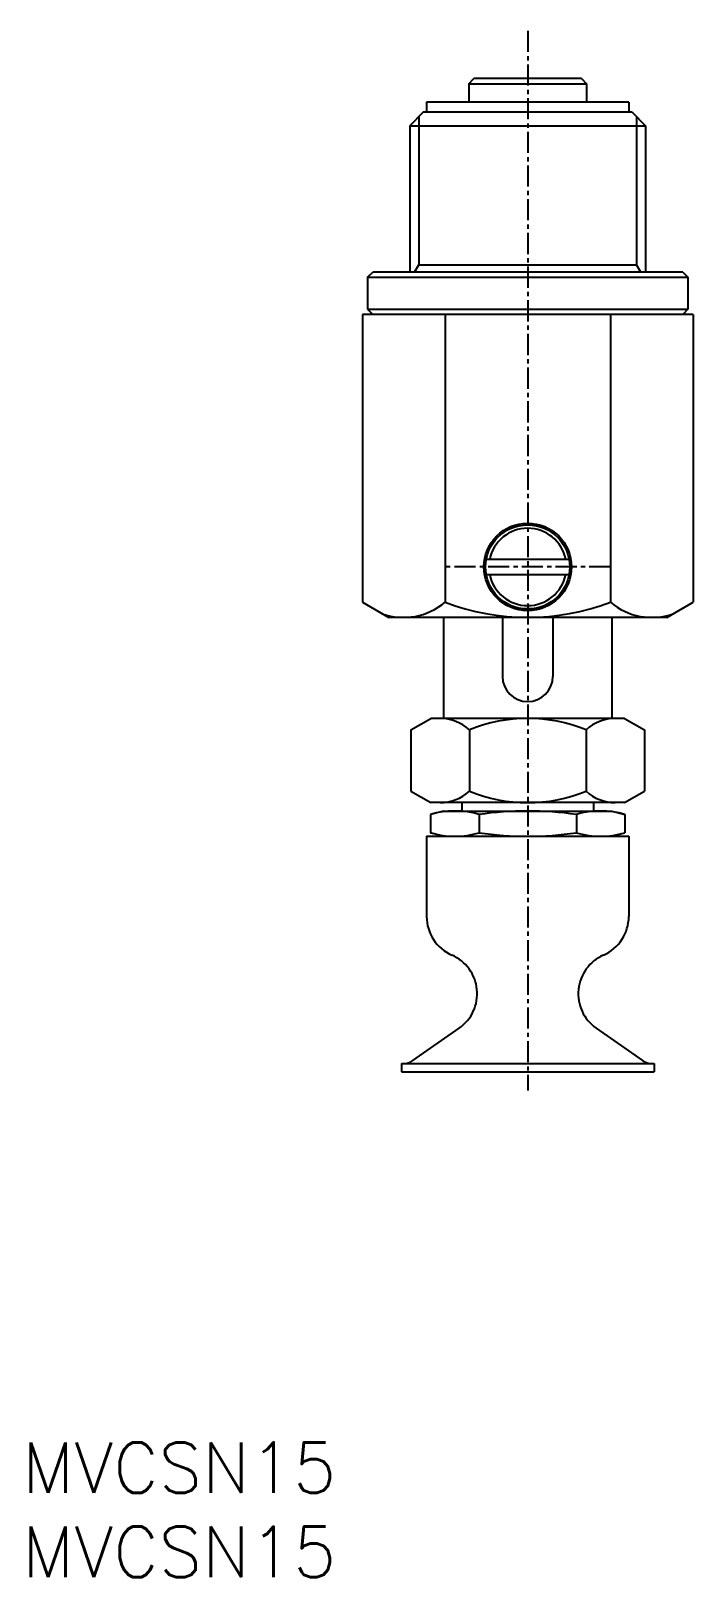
# Model space of a CAD drawing. Extents: x 0.5 to 39.8, y 0 to 91.8.
import ezdxf

# ---------------------------------------------------------------- set-up
doc = ezdxf.new("R2010")
doc.units = 0
doc.linetypes.add('CENTER', pattern=[2, 1.25, -0.25, 0.25, -0.25])
doc.layers.get('0').update_dxf_attribs({"linetype": 'CONTINUOUS'})
doc.layers.add('CENTER', color=1, linetype='CENTER')
doc.styles.get("Standard").update_dxf_attribs({"font": 'txt.shx'})

# ---------------------------------------------------------------- blocks, each defined once
blk = doc.blocks.new('*U6')
at = {"color": 7, "linetype": 'CONTINUOUS'}
blk.add_text('MVCSN15', height=3, dxfattribs=at).set_placement((0, 0))
blk = doc.blocks.new('*U7')
at = {"color": 7, "linetype": 'CONTINUOUS'}
blk.add_text('MVCSN15', height=3, dxfattribs=at).set_placement((0, 5))

msp = doc.modelspace()

# ---------------------------------------------------------------- linework, layer by layer
at = {"color": 7, "linetype": 'CONTINUOUS'}
for p, q in [((26.5, 88.7), (26.8, 89)), ((26.5, 88.7), (33.5, 88.7)), ((26.5, 88.7), (26.5, 87.6)), ((33.2, 89), (26.8, 89)), ((33.2, 89), (33.5, 88.7)), ((33.5, 88.7), (33.5, 87.6)), ((24, 87.6), (24, 87)), ((36, 87.6), (24, 87.6)), ((36, 87.6), (36, 87)), ((23.8, 87), (23, 86.2)), ((23.541, 86.742), (23.541, 77.938)), ((36.2, 87), (23.8, 87)), ((36.2, 87), (37, 86.2)), ((36.458, 86.742), (36.458, 77.938)), ((23, 86.2), (37, 86.2)), ((23, 86.2), (23, 77.5)), ((37, 86.2), (37, 77.5)), ((20.5, 77.2), (20.8, 77.5)), ((20.5, 77.2), (39.5, 77.2)), ((20.5, 77.2), (20.5, 75.3)), ((39.2, 77.5), (20.8, 77.5)), ((23.289, 77.5), (23.542, 77.938)), ((23.541, 77.938), (36.458, 77.938)), ((36.711, 77.5), (36.458, 77.938)), ((39.2, 77.5), (39.5, 77.2)), ((39.5, 77.2), (39.5, 75.3)), ((20.185, 75), (20.185, 57.904)), ((39.815, 75), (20.185, 75)), ((20.5, 75.3), (39.5, 75.3)), ((20.5, 75.3), (20.8, 75)), ((25.093, 75), (25.093, 57.904)), ((34.907, 75), (34.907, 57.904)), ((39.5, 75.3), (39.2, 75)), ((39.815, 75), (39.815, 57.904)), ((27.541, 60.45), (32.459, 60.45)), ((27.541, 59.55), (32.459, 59.55)), ((20.185, 57.904), (21.75, 57)), ((38.25, 57), (39.815, 57.904)), ((38.25, 57), (21.75, 57)), ((25, 57), (25, 51)), ((28.5, 57), (28.5, 53.5)), ((31.5, 57), (31.5, 53.5)), ((35, 57), (35, 51)), ((23.072, 50.32), (24.25, 51)), ((35.75, 51), (24.25, 51)), ((35.75, 51), (36.928, 50.32)), ((23.072, 50.32), (23.072, 46.68)), ((26.536, 50.32), (26.536, 46.68)), ((33.464, 50.32), (33.464, 46.68)), ((36.928, 50.32), (36.928, 46.68)), ((23.072, 46.68), (24.25, 46)), ((35.75, 46), (24.25, 46)), ((26.1, 46), (26.1, 45.5)), ((33.9, 46), (33.9, 45.5)), ((35.75, 46), (36.928, 46.68)), ((24.226, 45.293), (24.226, 44.207)), ((25, 45.5), (24.227, 45.293)), ((25, 45.5), (35, 45.5)), ((27.113, 45.293), (27.113, 44.207)), ((32.887, 45.293), (32.887, 44.207)), ((35, 45.5), (35.773, 45.293)), ((35.774, 45.293), (35.774, 44.207)), ((25, 44), (24.226, 44.207)), ((35, 44), (35.773, 44.207)), ((24, 44), (36, 44)), ((24, 44), (24, 39.235)), ((36, 44), (36, 39.235)), ((23.187, 30.681), (25.934, 32.604)), ((34.066, 32.604), (36.813, 30.681)), ((22.5, 30.5), (37.5, 30.5)), ((22.5, 30.5), (22.5, 30)), ((37.5, 30.5), (37.5, 30)), ((22.5, 30), (37.5, 30))]:
    msp.add_line(p, q, dxfattribs=at)
for radius in [2.6, 2.5]:
    msp.add_circle((30, 60), radius, dxfattribs=at)
for centre, radius, start, end in [((30, 60), 2.3, 11.28284, 168.71716), ((30, 60), 2.3, 191.28284, 348.71716), ((22.639, 60.784), 3.784, 250.42988, 310.4299), ((30, 70.779), 13.779, 249.13594, 290.86407), ((37.361, 60.784), 3.784, 229.5701, 289.57009), ((30, 53.5), 1.5, 180, 0), ((24.804, 48.455), 2.545, 47.11672, 90), ((30, 41.839), 9.161, 67.78069, 112.21931), ((35.196, 48.455), 2.545, 90, 132.88328), ((24.804, 48.545), 2.545, 270, 312.88328), ((30, 55.161), 9.161, 247.78069, 292.21931), ((35.196, 48.545), 2.545, 227.11672, 270), ((25.67, 40.37), 5.13, 73.65713, 106.34286), ((30, 25.293), 20.207, 81.7868, 98.21321), ((34.33, 40.37), 5.13, 73.65713, 106.34286), ((25.67, 49.13), 5.13, 253.65714, 286.34287), ((30, 64.207), 20.207, 261.78679, 278.2132), ((34.33, 49.13), 5.13, 253.65714, 286.34287), ((26.5, 39.235), 2.5, 180, 246.42183), ((33.5, 39.235), 2.5, 293.57818, 0), ((24.5, 34.652), 2.5, 305, 66.42182), ((35.5, 34.652), 2.5, 113.57818, 235.00001), ((22.613, 31.5), 1, 270, 305), ((37.387, 31.5), 1, 235, 270)]:
    msp.add_arc(centre, radius, start, end, dxfattribs=at)
at = {"layer": 'CENTER', "color": 1, "linetype": 'CENTER'}
for p, q in [((30, 91.835), (30, 28.895)), ((34.907, 60), (25.093, 60))]:
    msp.add_line(p, q, dxfattribs=at)

# ---------------------------------------------------------------- block references
at = {"color": 7, "linetype": 'CONTINUOUS'}
for name in ['*U7', '*U6']:
    msp.add_blockref(name, (0, 0), dxfattribs=at)

doc.saveas('drawing.dxf')
